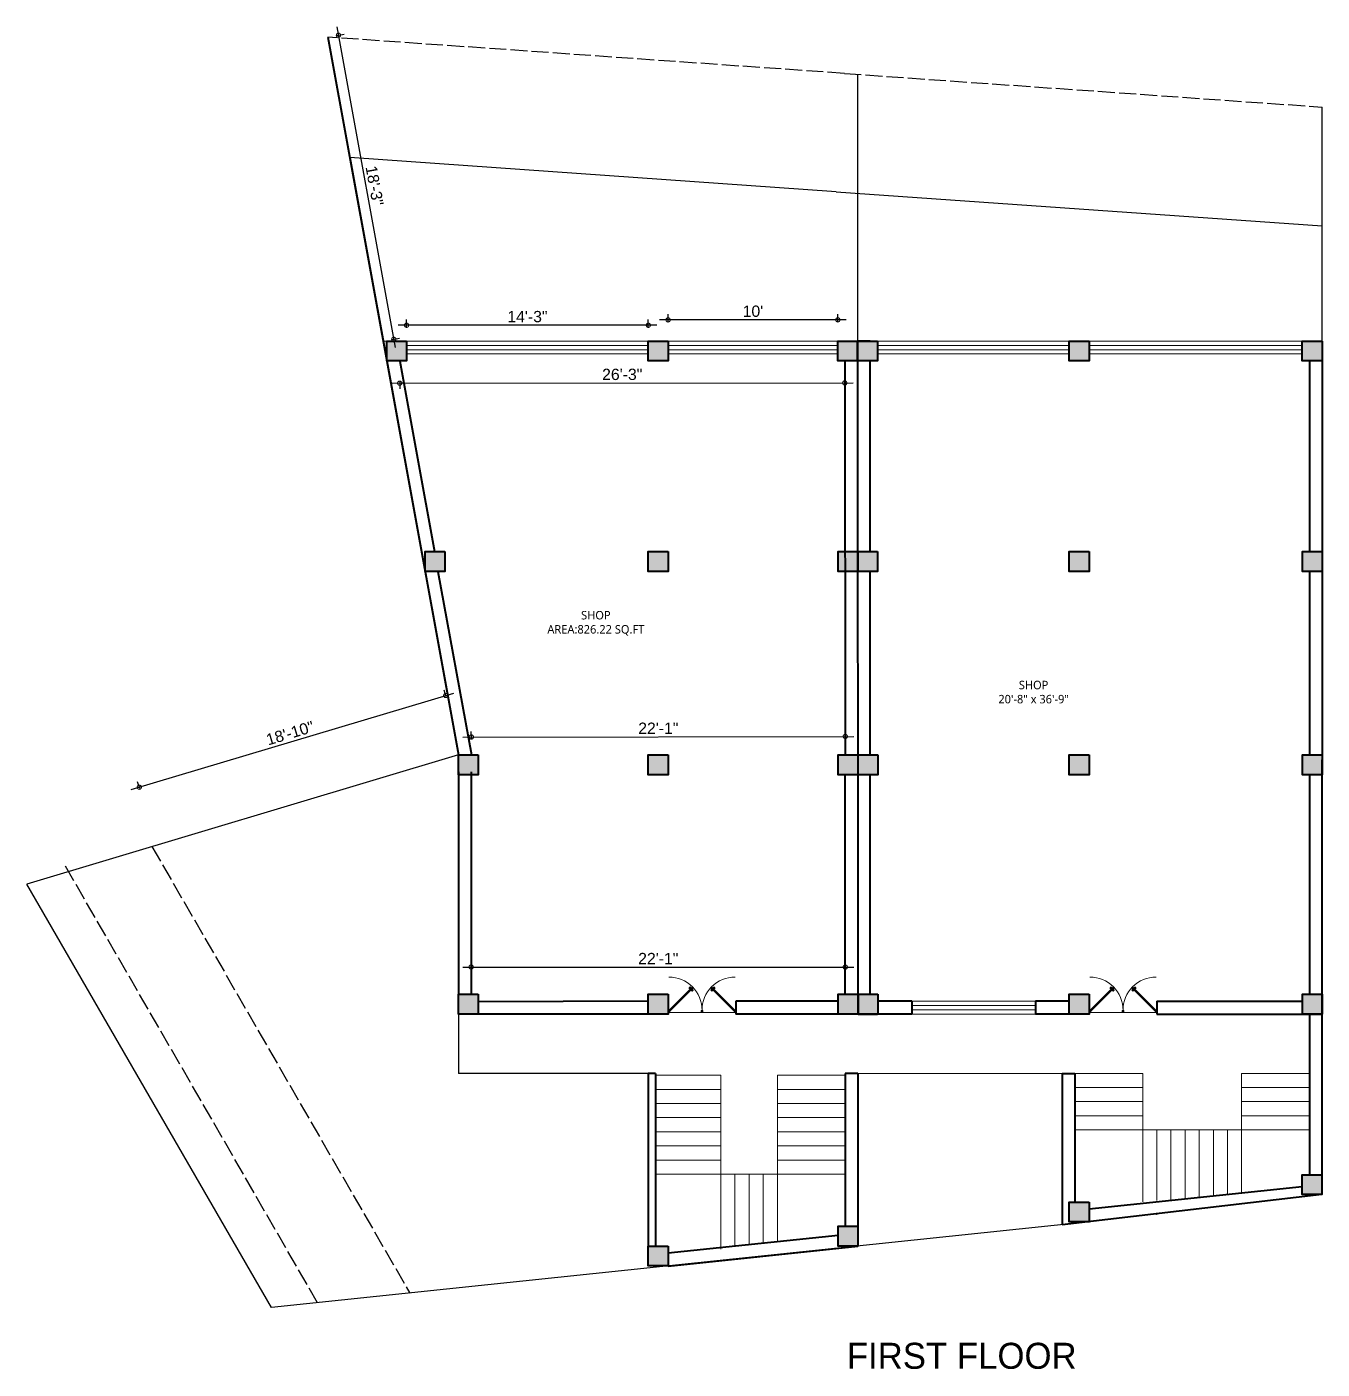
# Model space of a CAD drawing. Header units: inches. Extents: x -71 to 2682309, y -3332 to 801571.
# Drawn here: x 2648682 to 2649600, y 795654 to 796604 of the extents above; entities that cross this region are included whole.
import ezdxf

# ---------------------------------------------------------------- set-up
doc = ezdxf.new("R2010")
doc.units = ezdxf.units.IN
doc.header["$MEASUREMENT"] = 0
doc.header["$PDMODE"] = 99
doc.linetypes.add('ACAD_ISO02W100', pattern=[15, 12, -3])
doc.linetypes.add('SOLID', pattern=[0])
for name, color, linetype, lineweight in [('CONC. OUTLINE RA', 150, 'Continuous', 40), ('ele 4', 114, 'Continuous', 9), ('elev 2', 20, 'Continuous', 25), ('HATCH RA', 8, 'Continuous', 9), ('PUERTAS', 7, 'Continuous', 13), ('stair EA', 132, 'Continuous', 5), ('STAIR PLAN AND ELEV RA', 124, 'Continuous', 20), ('TEXT RA', 254, 'Continuous', 20), ('wall EA', 24, 'Continuous', 40), ('WALL RA', 42, 'Continuous', 50), ('Win EA', 114, 'Continuous', 5)]:
    doc.layers.add(name, color=color, linetype=linetype, lineweight=lineweight)
for name, color, linetype in [('HACTH', 7, 'Continuous'), ('lettring', 7, 'Continuous'), ('S-DIM', 7, 'Continuous'), ('text EA', 7, 'Continuous')]:
    doc.layers.add(name, color=color, linetype=linetype)
doc.styles.add('EAPL', font='arial.ttf', dxfattribs={"height": 8})
doc.styles.add('RA 50 new', font='GOTHIC.TTF', dxfattribs={"height": 100})
doc.styles.get("Standard").update_dxf_attribs({"font": 'arial.ttf'})
doc.dimstyles.new('EA Copy of 1-8', dxfattribs={"dimtxt": 8, "dimasz": 6, "dimexe": 4, "dimexo": 6, "dimgap": 2, "dimtad": 1, "dimdec": 0, "dimzin": 0, "dimdsep": 46, "dimlunit": 3, "dimtxsty": 'EAPL', "dimblk": 'DOTSMALL', "dimcen": -0.09, "dimdle": 6, "dimclrd": 256, "dimclre": 256, "dimclrt": 256, "dimadec": 0, "dimazin": 0, "dimtfac": 8, "dimtdec": 0, "dimtix": 1, "dimtmove": 0, "dimatfit": 3, "dimldrblk": 'OPEN30', "dimfxl": 1, "dimfxlon": 1, "dimtolj": 1, "dimtzin": 0, "dimlwd": -1, "dimlwe": -1, "dimarcsym": 0})

# ---------------------------------------------------------------- blocks, each defined once
blk = doc.blocks.new('COLUMN')
at = {"layer": 'HACTH', "lineweight": 30, "transparency": 33554541}
h = blk.add_hatch(color=256, dxfattribs=at)
h.dxf.hatch_style = 1
h.paths.add_polyline_path([(2659104.19, 784576.38), (2659090.19, 784576.38), (2659090.19, 784562.38), (2659104.19, 784562.38)])
at = {"layer": 'CONC. OUTLINE RA'}
blk.add_lwpolyline([(2659090.19, 784576.38), (2659104.19, 784576.38), (2659104.19, 784562.38), (2659090.19, 784562.38)], close=True, dxfattribs=at)
blk = doc.blocks.new('_DotSmall')
at = {"color": 0, "linetype": 'ByBlock', "const_width": 0.5}
blk.add_lwpolyline([(-0.0625, 0, 1), (0.0625, 0, 1)], format="xyb", close=True, dxfattribs=at)
blk = doc.blocks.new('*D700')
at = {"layer": 'Defpoints', "color": 0, "transparency": 16777216}
for p in [(2648979.02, 796130.6), (2648988.02, 796100.52), (2648771.03, 796035.59)]:
    blk.add_point(p, dxfattribs=at)
at = {"layer": 'lettring', "transparency": 16777216}
for p, q in [((2648979.31, 796129.64), (2648977.88, 796134.43)), ((2648756.28, 796063.95), (2648984.77, 796132.32)), ((2648762.32, 796064.71), (2648760.88, 796069.5))]:
    blk.add_line(p, q, dxfattribs=at)
at = {"layer": 'lettring', "transparency": 16777216, "xscale": 6, "yscale": 6, "zscale": 6}
for p, rotation in [((2648979.02, 796130.6), 16.65869540198809), ((2648762.03, 796065.67), 196.6586954019881)]:
    blk.add_blockref('_DotSmall', p, dxfattribs=dict(at, rotation=rotation))
at = {"layer": 'lettring', "transparency": 16777216, "insert": (2648868.78, 796103.96), "char_height": 8, "attachment_point": 5, "rotation": 16.6587, "style": 'EAPL'}
blk.add_mtext('\\A1;18\'-10"', dxfattribs=at)
blk = doc.blocks.new('_Open30')
at = {"color": 0, "linetype": 'ByBlock', "lineweight": -2}
for p, q in [((-1, 0.27), (0, 0)), ((0, 0), (-1, -0.27)), ((0, 0), (-1, 0))]:
    blk.add_line(p, q, dxfattribs=at)
blk = doc.blocks.new('*D698')
at = {"layer": 'Defpoints', "color": 0, "transparency": 16777216}
for p in [(2649136.46, 796396.62), (2649136.47, 796381.52), (2649256.67, 796381.52)]:
    blk.add_point(p, dxfattribs=at)
at = {"layer": 'lettring', "transparency": 16777216}
for p, q in [((2649136.46, 796395.62), (2649136.46, 796400.62)), ((2649256.67, 796395.63), (2649256.67, 796400.63)), ((2649262.67, 796396.63), (2649130.46, 796396.62))]:
    blk.add_line(p, q, dxfattribs=at)
at = {"layer": 'lettring', "transparency": 16777216, "xscale": 6, "yscale": 6, "zscale": 6}
for p, rotation in [((2649136.46, 796396.62), 180.0035266557146), ((2649256.67, 796396.63), 0.003526655714578552)]:
    blk.add_blockref('_DotSmall', p, dxfattribs=dict(at, rotation=rotation))
at = {"layer": 'lettring', "transparency": 16777216, "insert": (2649196.56, 796402.71), "char_height": 8, "attachment_point": 5, "rotation": 0.00353, "style": 'EAPL'}
blk.add_mtext("\\A1;10'", dxfattribs=at)
blk = doc.blocks.new('*D699')
at = {"transparency": 16777216}
for p, q in [((2649128.47, 796392.81), (2648945.29, 796392.82)), ((2648951.29, 796391.82), (2648951.29, 796396.82)), ((2649122.47, 796391.81), (2649122.47, 796396.81))]:
    blk.add_line(p, q, dxfattribs=at)
at = {"layer": 'Defpoints', "color": 0, "transparency": 16777216}
for p in [(2648951.29, 796392.82), (2648951.29, 796381.52), (2649122.47, 796381.52)]:
    blk.add_point(p, dxfattribs=at)
at = {"transparency": 16777216, "xscale": 6, "yscale": 6, "zscale": 6}
for p, rotation in [((2648951.29, 796392.82), 179.9978990133593), ((2649122.47, 796392.81), 359.9978990133593)]:
    blk.add_blockref('_DotSmall', p, dxfattribs=dict(at, rotation=rotation))
at = {"lineweight": 30, "transparency": 16777216, "insert": (2649036.88, 796398.9), "char_height": 8, "attachment_point": 5, "rotation": 359.9979, "style": 'EAPL'}
blk.add_mtext('\\A1;14\'-3"', dxfattribs=at)
blk = doc.blocks.new('*D701')
at = {"layer": 'Defpoints', "color": 0, "transparency": 16777216}
for p in [(2648895.54, 796596.88), (2648934.72, 796381.52), (2648942.24, 796382.89)]:
    blk.add_point(p, dxfattribs=at)
at = {"layer": 'S-DIM', "transparency": 16777216}
for p, q in [((2648901.99, 796604.15), (2648943.31, 796376.99)), ((2648902.08, 796598.06), (2648907, 796598.96)), ((2648941.25, 796382.71), (2648946.17, 796383.61))]:
    blk.add_line(p, q, dxfattribs=at)
at = {"layer": 'S-DIM', "transparency": 16777216, "xscale": 6, "yscale": 6, "zscale": 6}
for p, rotation in [((2648903.06, 796598.24), 100.3105406463716), ((2648942.24, 796382.89), 280.3105406463716)]:
    blk.add_blockref('_DotSmall', p, dxfattribs=dict(at, rotation=rotation))
at = {"layer": 'S-DIM', "transparency": 16777216, "insert": (2648928.64, 796491.66), "char_height": 8, "attachment_point": 5, "rotation": 280.31054, "style": 'EAPL'}
blk.add_mtext('\\A1;18\'-3"', dxfattribs=at)
blk = doc.blocks.new('*D702')
at = {"layer": 'Defpoints', "color": 0, "transparency": 16777216}
for p in [(2649261.95, 796101.64), (2648997.17, 796088.52), (2649261.97, 796088.94)]:
    blk.add_point(p, dxfattribs=at)
at = {"layer": 'S-DIM', "transparency": 16777216}
for p, q in [((2648997.15, 796100.22), (2648997.14, 796105.22)), ((2649261.96, 796100.64), (2649261.95, 796105.64)), ((2648991.15, 796101.21), (2649267.95, 796101.65))]:
    blk.add_line(p, q, dxfattribs=at)
at = {"layer": 'S-DIM', "transparency": 16777216, "xscale": 6, "yscale": 6, "zscale": 6}
for p, rotation in [((2648997.15, 796101.22), 180.09063635246), ((2649261.95, 796101.64), 0.090636352459989)]:
    blk.add_blockref('_DotSmall', p, dxfattribs=dict(at, rotation=rotation))
at = {"layer": 'S-DIM', "transparency": 16777216, "insert": (2649129.54, 796107.44), "char_height": 8, "attachment_point": 5, "rotation": 0.09064, "style": 'EAPL'}
blk.add_mtext('\\A1;22\'-1"', dxfattribs=at)
blk = doc.blocks.new('*D703')
at = {"layer": 'Defpoints', "color": 0, "transparency": 16777216}
for p in [(2648946.44, 796367.4), (2649261.53, 796367.52), (2649261.54, 796351.94)]:
    blk.add_point(p, dxfattribs=at)
at = {"layer": 'S-DIM', "transparency": 16777216}
for p, q in [((2648940.44, 796351.81), (2649267.54, 796351.94)), ((2648946.44, 796352.81), (2648946.45, 796347.81)), ((2649261.54, 796352.94), (2649261.54, 796347.94))]:
    blk.add_line(p, q, dxfattribs=at)
at = {"layer": 'S-DIM', "transparency": 16777216, "xscale": 6, "yscale": 6, "zscale": 6}
for p, rotation in [((2648946.44, 796351.81), 180.0229430223252), ((2649261.54, 796351.94), 0.02294302232514754)]:
    blk.add_blockref('_DotSmall', p, dxfattribs=dict(at, rotation=rotation))
at = {"layer": 'S-DIM', "transparency": 16777216, "insert": (2649103.99, 796357.97), "char_height": 8, "attachment_point": 5, "rotation": 0.02294, "style": 'EAPL'}
blk.add_mtext('\\A1;26\'-3"', dxfattribs=at)
blk = doc.blocks.new('*D697')
at = {"layer": 'Defpoints', "color": 0, "transparency": 16777216}
for p in [(2649261.97, 795938.31), (2648997.02, 795919.02), (2649261.97, 795919.02)]:
    blk.add_point(p, dxfattribs=at)
at = {"layer": 'S-DIM', "transparency": 16777216}
for p, q in [((2648991.02, 795938.31), (2649267.97, 795938.31)), ((2648997.02, 795937.31), (2648997.02, 795942.31)), ((2649261.97, 795937.31), (2649261.97, 795942.31))]:
    blk.add_line(p, q, dxfattribs=at)
at = {"layer": 'S-DIM', "transparency": 16777216, "xscale": 6, "yscale": 6, "zscale": 6, "rotation": 180}
blk.add_blockref('_DotSmall', (2648997.02, 795938.31), dxfattribs=at)
at = {"layer": 'S-DIM', "transparency": 16777216, "xscale": 6, "yscale": 6, "zscale": 6}
blk.add_blockref('_DotSmall', (2649261.97, 795938.31), dxfattribs=at)
at = {"layer": 'S-DIM', "transparency": 16777216, "insert": (2649129.5, 795944.33), "char_height": 8, "attachment_point": 5, "style": 'EAPL'}
blk.add_mtext('\\A1;22\'-1"', dxfattribs=at)
blk = doc.blocks.new('3ft')
at = {"layer": 'PUERTAS', "color": 6}
for p, q in [((1, 2.5), (25.2, 26.7)), ((26, 25.9), (1.8, 1.6)), ((26, 25.9), (25.2, 26.7)), ((0, 2.4), (0, 0)), ((0.7, 2.4), (0, 2.4)), ((1.6, 0), (0, 0)), ((0.7, 1.5), (0.7, 2.4)), ((0.8, 1.5), (0.7, 1.5)), ((0.8, 1.5), (0.8, 2.4)), ((0.8, 1.2), (0.8, 1.5)), ((1.6, 1.2), (0.8, 1.2)), ((1.6, 1.8), (0.9, 2.5)), ((1.6, 1.9), (1, 2.5)), ((1.6, 1.9), (1.6, 1.8)), ((1.8, 1.6), (1.6, 1.8)), ((1.6, 0), (1.6, 1.2)), ((34.4, 0), (34.4, 1.2)), ((34.4, 1.2), (35.2, 1.2)), ((34.4, 0), (36, 0)), ((35.2, 1.2), (35.2, 2.4)), ((35.2, 2.4), (36, 2.4)), ((36, 0), (36, 2.4))]:
    blk.add_line(p, q, dxfattribs=at)
at = {"layer": 'PUERTAS', "color": 8}
for p, q in [((22.6, 24.9), (21.6, 25.7)), ((22.6, 25), (21.7, 25.7)), ((22.7, 25.1), (21.8, 25.9)), ((22.1, 26.3), (22, 26.1)), ((22.9, 25.2), (22, 26.1)), ((22.1, 26.3), (22.3, 26.4)), ((22.3, 26.4), (22.3, 26.4)), ((23.2, 25.5), (22.3, 26.4)), ((23.3, 25.7), (22.5, 26.6)), ((23.5, 25.8), (22.7, 26.8)), ((23.4, 25.8), (22.7, 26.7)), ((22.7, 24.3), (23, 24.8)), ((23, 25), (22.8, 25.1)), ((23, 25), (22.9, 25.2)), ((23, 25), (22.9, 25.1)), ((22.9, 24.5), (23.1, 24.9)), ((23.1, 25.1), (23, 25.2)), ((23.1, 24.8), (23.2, 25)), ((23.3, 25.3), (23.2, 25.4)), ((23.4, 25.4), (23.3, 25.6)), ((23.4, 25.4), (23.3, 25.5)), ((23.4, 25.4), (23.3, 25.5)), ((23.3, 24.9), (23.3, 25.1)), ((23.5, 25.1), (23.3, 25.1)), ((23.6, 25.3), (23.4, 25.2)), ((23.9, 25.5), (23.5, 25.3)), ((24.1, 25.7), (23.6, 25.4)), ((23.6, 23.4), (24.1, 23.7)), ((23.8, 23.6), (24.2, 23.8)), ((24.1, 23.8), (24.3, 23.9)), ((24.2, 24), (24.4, 24)), ((24.2, 23.3), (25, 22.3)), ((24.3, 23.7), (24.4, 23.6)), ((24.3, 23.7), (24.5, 23.6)), ((24.3, 23.6), (24.4, 23.5)), ((24.3, 23.3), (25.1, 22.4)), ((24.4, 24.2), (24.4, 24)), ((24.4, 23.8), (24.5, 23.7)), ((24.4, 23.4), (25.2, 22.5)), ((24.6, 24.3), (24.5, 24.1)), ((24.5, 23.6), (25.4, 22.7)), ((24.8, 24.6), (24.6, 24.2)), ((24.6, 24), (24.7, 23.9)), ((25, 24.8), (24.7, 24.3)), ((24.7, 24.1), (24.8, 23.9)), ((24.7, 24.1), (24.8, 24)), ((24.8, 24.1), (24.9, 24)), ((24.8, 23.8), (25.7, 23)), ((25, 24), (25.9, 23.2)), ((25.1, 24.2), (26.1, 23.4)), ((25.1, 24.1), (26, 23.3)), ((25.6, 22.8), (25.4, 22.7)), ((25.6, 22.8), (25.7, 23)), ((25.7, 23), (25.7, 23)), ((0, 0), (36, 0))]:
    blk.add_line(p, q, dxfattribs=at)
at = {"layer": 'PUERTAS', "color": 1}
for p, q in [((21.7, 25.8), (22.1, 26.3)), ((21.7, 25.7), (22.2, 26.2)), ((21.7, 25.8), (21.7, 25.8)), ((22.5, 25), (21.7, 25.6)), ((22.6, 26.7), (22.1, 26.3)), ((22.7, 26.7), (22.2, 26.2)), ((22.6, 26.7), (22.6, 26.7)), ((22.6, 25), (23, 25.4)), ((22.6, 24.3), (22.9, 24.7)), ((22.6, 24.1), (22.6, 24.1)), ((22.7, 25.1), (22.7, 25.1)), ((23.4, 25.9), (22.8, 26.7)), ((22.8, 25.1), (23.1, 25.3)), ((22.9, 25), (22.8, 25.1)), ((22.9, 24.9), (23.2, 25.2)), ((22.9, 24.8), (22.9, 24.8)), ((22.9, 24.7), (22.9, 24.7)), ((23.4, 25.8), (23, 25.4)), ((23.3, 25.6), (23.1, 25.3)), ((23.5, 25.5), (23.2, 25.2)), ((23.3, 25.7), (23.3, 25.7)), ((23.4, 25.5), (23.3, 25.6)), ((23.4, 23.3), (23.4, 23.3)), ((23.6, 25.5), (23.6, 25.5)), ((23.6, 23.3), (24, 23.6)), ((24.1, 25.8), (23.7, 25.5)), ((23.7, 25.5), (23.7, 25.5)), ((24, 23.6), (24, 23.6)), ((24.1, 23.6), (24.1, 23.6)), ((24.3, 25.8), (24.3, 25.8)), ((24.3, 23.6), (24.5, 23.9)), ((24.3, 23.3), (24.7, 23.7)), ((24.3, 23.6), (24.4, 23.5)), ((24.3, 23.2), (24.9, 22.4)), ((24.4, 23.5), (24.6, 23.8)), ((24.4, 23.4), (24.4, 23.4)), ((24.8, 24.1), (24.5, 23.9)), ((24.9, 24), (24.6, 23.8)), ((25.1, 24.1), (24.7, 23.7)), ((25.1, 24.8), (24.8, 24.4)), ((24.8, 24.4), (24.8, 24.4)), ((24.8, 24.3), (24.8, 24.3)), ((24.8, 24.1), (24.9, 24)), ((25, 24), (25, 24)), ((25, 22.4), (25.5, 22.9)), ((25.1, 25), (25.1, 25)), ((25.1, 22.4), (25.6, 22.8)), ((25.1, 22.4), (25.1, 22.4)), ((25.2, 24.1), (26, 23.5)), ((26, 23.4), (25.5, 22.9)), ((26, 23.3), (25.6, 22.8)), ((26, 23.3), (26, 23.3))]:
    blk.add_line(p, q, dxfattribs=at)
at = {"layer": 'PUERTAS', "color": 2}
for p, q in [((22, 26.1), (22, 26.1)), ((25.4, 22.7), (25.4, 22.7))]:
    blk.add_line(p, q, dxfattribs=at)
at = {"layer": 'PUERTAS', "color": 6}
for radius in [0.155, 0.0752]:
    blk.add_circle((0.8, 2.6), radius, dxfattribs=at)
blk.add_arc((0.8, 2.6), 34.4, 359.7285, 90.0333, dxfattribs=at)
at = {"layer": 'PUERTAS', "color": 1}
for centre, start, end in [((22.5, 25), 231.0764, 315), ((22.7, 24.2), 135, 225), ((22.7, 26.7), 38.9236, 135), ((22.8, 25.1), 225, 315), ((23, 24.9), 135, 219.7428), ((22.9, 24.8), 315, 39.7428), ((23.3, 25.6), 315, 45), ((23.4, 25.9), 315, 38.9236), ((23.5, 23.4), 225, 315), ((23.5, 25.4), 50.2572, 135), ((23.6, 25.5), 230.2572, 315), ((24.1, 23.6), 50.2572, 135), ((24.2, 25.7), 45, 135), ((24.2, 23.7), 230.2572, 315), ((24.3, 23.2), 135, 218.9236), ((24.4, 23.5), 135, 225), ((24.8, 24.3), 135, 219.7428), ((24.7, 24.2), 315, 39.7428), ((24.9, 24), 45, 135), ((25, 22.4), 218.9236, 315), ((25, 24.9), 315, 45), ((25.2, 24.1), 51.0764, 135), ((26, 23.4), 315, 51.0764)]:
    blk.add_arc(centre, 0.08, start, end, dxfattribs=at)
blk = doc.blocks.new('*U327')
at = {"color": 3, "xscale": -1}
blk.add_blockref('3ft', (42, 0), dxfattribs=at)

msp = doc.modelspace()

# ---------------------------------------------------------------- linework, layer by layer
at = {"linetype": 'ACAD_ISO02W100'}
for p, q in [((2649261.31, 796571.15), (2648895.54, 796596.88)), ((2649261.31, 796571.15), (2649599.57, 796547.35)), ((2648771.03, 796023.59), (2648953.64, 795707.43)), ((2648888.31, 795700.58), (2648708.39, 796012.08)), ((2649599.57, 795905.02), (2649585.57, 795905.02))]:
    msp.add_line(p, q, dxfattribs=at)
at = {"color": 244, "lineweight": 30, "true_color": 0x991b1e}
for p, q in [((2649270.49, 796570.5), (2649270.93, 796088.51)), ((2649599.56, 796381.52), (2649599.57, 796547.35)), ((2649255.42, 796487.35), (2648911.06, 796511.58)), ((2649255.42, 796487.35), (2649599.57, 796463.14)), ((2648943.87, 796381.52), (2648943.89, 796381.4)), ((2648988.02, 796088.52), (2648682.41, 795997.07)), ((2648855.64, 795697.15), (2648682.41, 795997.07))]:
    msp.add_line(p, q, dxfattribs=at)
at = {"layer": 'ele 4', "linetype": 'SOLID'}
for p, q in [((2649122.47, 796381.52), (2648934.72, 796381.52)), ((2649256.67, 796381.52), (2649136.47, 796381.52)), ((2649420.56, 796381.52), (2649284.67, 796381.52)), ((2649585.56, 796381.52), (2649434.56, 796381.52)), ((2649122.47, 796378.52), (2648951.29, 796378.52)), ((2648951.29, 796375.49), (2649122.47, 796375.49)), ((2648951.29, 796372.49), (2649122.47, 796372.49)), ((2649256.67, 796378.52), (2649136.47, 796378.52)), ((2649136.47, 796375.49), (2649256.67, 796375.49)), ((2649136.47, 796372.49), (2649256.67, 796372.49)), ((2649420.56, 796378.53), (2649284.67, 796378.53)), ((2649284.67, 796375.5), (2649420.56, 796375.5)), ((2649284.67, 796372.5), (2649420.56, 796372.5)), ((2649585.56, 796378.53), (2649434.56, 796378.53)), ((2649434.56, 796375.5), (2649585.56, 796375.5)), ((2649434.56, 796372.5), (2649585.56, 796372.5)), ((2649308.97, 795914.02), (2649396.57, 795914.02)), ((2649308.97, 795911.02), (2649396.57, 795911.02)), ((2649308.97, 795908.02), (2649396.57, 795908.02)), ((2649308.97, 795905.02), (2649396.57, 795905.02))]:
    msp.add_line(p, q, dxfattribs=at)
at = {"layer": 'elev 2'}
for p, q in [((2648988.02, 795905.02), (2648988.02, 795863.02)), ((2649122.48, 795905.02), (2649122.48, 795905.02)), ((2649131.48, 795905.02), (2649131.48, 795905.02)), ((2649122.48, 795863.02), (2648988.02, 795863.02)), ((2649434.57, 795757.86), (2648855.64, 795697.15)), ((2649256.84, 795748.27), (2649136.48, 795735.65))]:
    msp.add_line(p, q, dxfattribs=at)
at = {"layer": 'HATCH RA'}
msp.add_line((2649599.6, 795932.02), (2649599.57, 795932.02), dxfattribs=at)
at = {"layer": 'stair EA'}
for p, q in [((2649173.84, 795861.65), (2649127.48, 795861.65)), ((2649173.84, 795861.65), (2649173.84, 795738.52)), ((2649261.84, 795861.65), (2649213.84, 795861.65)), ((2649261.84, 795861.65), (2649213.84, 795861.65)), ((2649213.84, 795861.65), (2649213.84, 795743.76)), ((2649415.57, 795863.02), (2649270.84, 795863.02)), ((2649472.57, 795863.02), (2649424.57, 795863.02)), ((2649472.57, 795863.02), (2649472.57, 795771.94)), ((2649590.57, 795863.02), (2649542.57, 795863.02)), ((2649542.57, 795863.02), (2649542.57, 795778.23)), ((2649173.84, 795851.65), (2649127.48, 795851.65)), ((2649261.84, 795851.65), (2649213.84, 795851.65)), ((2649261.84, 795851.65), (2649213.84, 795851.65)), ((2649472.57, 795853.02), (2649424.57, 795853.02)), ((2649590.57, 795853.02), (2649542.57, 795853.02)), ((2649173.84, 795841.65), (2649127.48, 795841.65)), ((2649261.84, 795841.65), (2649213.84, 795841.65)), ((2649261.84, 795841.65), (2649213.84, 795841.65)), ((2649472.57, 795843.02), (2649424.57, 795843.02)), ((2649590.57, 795843.02), (2649542.57, 795843.02)), ((2649173.84, 795831.65), (2649127.48, 795831.65)), ((2649261.84, 795831.65), (2649213.84, 795831.65)), ((2649261.84, 795831.65), (2649213.84, 795831.65)), ((2649472.57, 795833.02), (2649424.57, 795833.02)), ((2649590.57, 795833.02), (2649542.57, 795833.02)), ((2649173.84, 795821.65), (2649127.48, 795821.65)), ((2649261.84, 795821.65), (2649213.84, 795821.65)), ((2649261.84, 795821.65), (2649213.84, 795821.65)), ((2649590.57, 795823.02), (2649424.57, 795823.02)), ((2649472.57, 795823.02), (2649472.57, 795772.99)), ((2649482.57, 795823.02), (2649482.57, 795772.99)), ((2649492.57, 795823.02), (2649492.57, 795772.99)), ((2649502.57, 795823.02), (2649502.57, 795774.03)), ((2649512.57, 795823.02), (2649512.57, 795775.08)), ((2649522.57, 795823.02), (2649522.57, 795776.13)), ((2649532.57, 795823.02), (2649532.57, 795777.18)), ((2649173.84, 795811.65), (2649127.48, 795811.65)), ((2649261.84, 795811.65), (2649213.84, 795811.65)), ((2649261.84, 795811.65), (2649213.84, 795811.65)), ((2649173.84, 795801.65), (2649127.48, 795801.65)), ((2649261.84, 795801.65), (2649213.84, 795801.65)), ((2649261.84, 795801.65), (2649213.84, 795801.65)), ((2649261.84, 795791.65), (2649127.48, 795791.65)), ((2649183.84, 795791.65), (2649183.84, 795740.61)), ((2649193.84, 795791.65), (2649193.84, 795741.66)), ((2649203.84, 795791.65), (2649203.84, 795742.71)), ((2649482.57, 795763.47), (2649482.57, 795762.88)), ((2649424.57, 795757.86), (2649424.57, 795757.85))]:
    msp.add_line(p, q, dxfattribs=at)
at = {"layer": 'STAIR PLAN AND ELEV RA'}
msp.add_line((2649585.57, 795905.02), (2649590.57, 795905.02), dxfattribs=at)
msp.add_line((2649585.57, 795905.02), (2649590.57, 795905.02), dxfattribs=at)
at = {"layer": 'wall EA'}
for p, q in [((2648895.54, 796596.88), (2648988.02, 796088.52)), ((2648911.06, 796511.58), (2648988.02, 796088.52)), ((2649599.58, 796379.52), (2649599.48, 795791.14)), ((2648946.44, 796367.4), (2648970.97, 796232.54)), ((2649261.53, 796367.52), (2649261.97, 796088.51)), ((2649270.82, 796220.52), (2649270.82, 796367.52)), ((2649279.64, 796232.52), (2649279.64, 796367.52)), ((2649590.57, 796367.52), (2649590.57, 796232.52)), ((2648973.52, 796218.54), (2648997.17, 796088.52)), ((2649270.96, 796088.51), (2649270.81, 796218.52)), ((2649279.64, 796088.51), (2649279.64, 796218.52)), ((2649590.57, 796218.52), (2649590.57, 796088.51)), ((2648988.02, 796076.52), (2648988.02, 795919.02)), ((2648997.02, 796076.52), (2648997.02, 795919.02)), ((2649261.97, 795919.02), (2649261.97, 796074.51)), ((2649270.97, 795919.02), (2649270.97, 796074.51)), ((2649279.64, 795919.02), (2649279.64, 796074.51)), ((2649279.64, 796064.52), (2649279.64, 796074.51)), ((2649590.57, 796074.51), (2649590.57, 795919.02)), ((2649122.48, 795914.02), (2649002.02, 795913.78)), ((2649122.48, 795905.02), (2649002.02, 795905.02)), ((2649256.97, 795914.02), (2649184.48, 795914.02)), ((2649184.48, 795914.02), (2649184.48, 795905.02)), ((2649256.97, 795905.02), (2649184.48, 795905.02)), ((2649308.97, 795914.02), (2649284.97, 795914.02)), ((2649308.97, 795905.02), (2649284.97, 795905.02)), ((2649308.97, 795914.02), (2649308.97, 795905.02)), ((2649420.57, 795914.02), (2649396.57, 795914.02)), ((2649396.57, 795914.02), (2649396.57, 795905.02)), ((2649420.57, 795905.02), (2649396.57, 795905.02)), ((2649482.57, 795914.06), (2649585.56, 795914.06)), ((2649482.57, 795914.06), (2649482.57, 795905.02)), ((2649482.57, 795905.02), (2649585.56, 795905.02)), ((2649590.57, 795905.02), (2649590.57, 795791.14)), ((2649127.48, 795863.02), (2649122.48, 795863.02)), ((2649122.48, 795863.02), (2649122.48, 795740.6)), ((2649127.48, 795863.02), (2649127.48, 795740.6)), ((2649270.84, 795863.02), (2649261.84, 795863.02)), ((2649261.84, 795863.02), (2649261.84, 795754.7)), ((2649270.84, 795863.02), (2649270.84, 795754.7)), ((2649415.57, 795863.02), (2649415.57, 795755.63)), ((2649415.57, 795863.02), (2649424.57, 795863.02)), ((2649424.57, 795863.02), (2649424.57, 795771.86)), ((2649585.57, 795782.73), (2649434.57, 795766.9)), ((2649599.48, 795777.14), (2649415.57, 795755.63)), ((2649256.84, 795748.25), (2649136.48, 795735.63)), ((2649136.48, 795726.58), (2649270.84, 795740.67))]:
    msp.add_line(p, q, dxfattribs=at)
at = {"layer": 'WALL RA'}
for p, q in [((2649270.67, 796381.52), (2649279.63, 796381.52)), ((2649284.64, 795905.02), (2649271.11, 795905.02)), ((2649599.57, 795905.02), (2649585.57, 795905.02))]:
    msp.add_line(p, q, dxfattribs=at)

# ---------------------------------------------------------------- block references
at = {"layer": 'HATCH RA', "lineweight": 30, "rotation": 270}
for p in [(1864374.91, 3455471.71), (1864560.09, 3455471.7), (1864694.29, 3455471.71), (1864708.29, 3455471.71), (1864858.18, 3455471.71), (1865023.18, 3455471.71), (1864401.99, 3455322.73), (1864560.1, 3455322.71), (1864694.44, 3455322.71), (1864708.44, 3455322.71), (1864858.2, 3455322.71), (1865023.2, 3455322.71), (1864425.64, 3455178.71), (1864560.1, 3455178.71), (1864694.55, 3455178.7), (1864708.61, 3455178.7), (1864858.19, 3455178.7), (1865023.2, 3455178.7), (1864425.64, 3455009.21), (1864560.1, 3455009.21), (1864694.6, 3455009.21), (1864708.6, 3455009.21), (1864858.2, 3455009.21), (1865023.2, 3455009.21), (1865023.1, 3454881.33), (1864858.2, 3454862.04), (1864694.46, 3454844.89), (1864560.1, 3454830.79)]:
    msp.add_blockref('COLUMN', p, dxfattribs=at)
at = {"layer": 'Win EA', "yscale": 0.6812915640384177, "zscale": 0.6812915640384177}
for p, xscale in [((2649165.13, 795906), -0.6812915640384177), ((2649155.86, 795906), 0.6812915640384177), ((2649463.23, 795906), -0.6812915640384177), ((2649453.96, 795906), 0.6812915640384177)]:
    msp.add_blockref('*U327', p, dxfattribs=dict(at, xscale=xscale))

# ---------------------------------------------------------------- texts
at = {"layer": 'text EA', "char_height": 6, "width": 87.9157, "attachment_point": 2}
for s, insert in [('{\\fTrebuchet MS|b0|i0|c0|p34;SHOP\\PAREA:826.22 SQ.FT}', (2649085.31, 796190.48)), ('{\\fTrebuchet MS|b0|i0|c0|p34;SHOP\\P20\'-8" x 36\'-9"}', (2649395.28, 796141.03))]:
    msp.add_mtext(s, dxfattribs=dict(at, insert=insert))
at = {"layer": 'TEXT RA', "insert": (2649263, 795672.2), "char_height": 18.4098, "attachment_point": 1, "style": 'RA 50 new'}
msp.add_mtext_dynamic_manual_height_columns('FIRST FLOOR ', width=347.7777, gutter_width=0.523, heights=[0], dxfattribs=at)

# ---------------------------------------------------------------- dimensions: what is measured, and where the dimension line sits
at = {"color": 244, "lineweight": 30, "true_color": 0x991b1e}
dim = msp.add_aligned_dim(p1=(2649122.47, 796381.52), p2=(2648951.29, 796381.52), distance=-11.3, dimstyle='EA Copy of 1-8', dxfattribs=at)
dim.commit()
dim.dimension.update_dxf_attribs({"geometry": '*D699', "text_midpoint": (2649036.88, 796398.9)})
at = {"layer": 'lettring'}
for p1, p2, distance, picture, middle in [((2649256.67, 796381.52), (2649136.47, 796381.52), -15.1, '*D698', (2649196.56, 796402.71)), ((2648771.03, 796035.59), (2648988.02, 796100.52), 31.4, '*D700', (2648868.78, 796103.96))]:
    dim = msp.add_aligned_dim(p1=p1, p2=p2, distance=distance, dimstyle='EA Copy of 1-8', dxfattribs=at)
    dim.commit()
    dim.dimension.update_dxf_attribs({"geometry": picture, "text_midpoint": middle})
at = {"layer": 'S-DIM'}
for p1, p2, distance, picture, middle in [((2648895.54, 796596.88), (2648934.72, 796381.52), 7.64, '*D701', (2648928.64, 796491.66)), ((2648946.44, 796367.4), (2649261.53, 796367.52), -15.58, '*D703', (2649103.99, 796357.97)), ((2648997.17, 796088.52), (2649261.97, 796088.94), 12.7, '*D702', (2649129.54, 796107.44))]:
    dim = msp.add_aligned_dim(p1=p1, p2=p2, distance=distance, dimstyle='EA Copy of 1-8', dxfattribs=at)
    dim.commit()
    dim.dimension.update_dxf_attribs({"geometry": picture, "text_midpoint": middle})
dim = msp.add_linear_dim(base=(2649261.97, 795938.31), p1=(2648997.02, 795919.02), p2=(2649261.97, 795919.02), dimstyle='EA Copy of 1-8', dxfattribs=at)
dim.commit()
dim.dimension.update_dxf_attribs({"geometry": '*D697', "text_midpoint": (2649129.5, 795944.33)})

doc.saveas('drawing.dxf')
